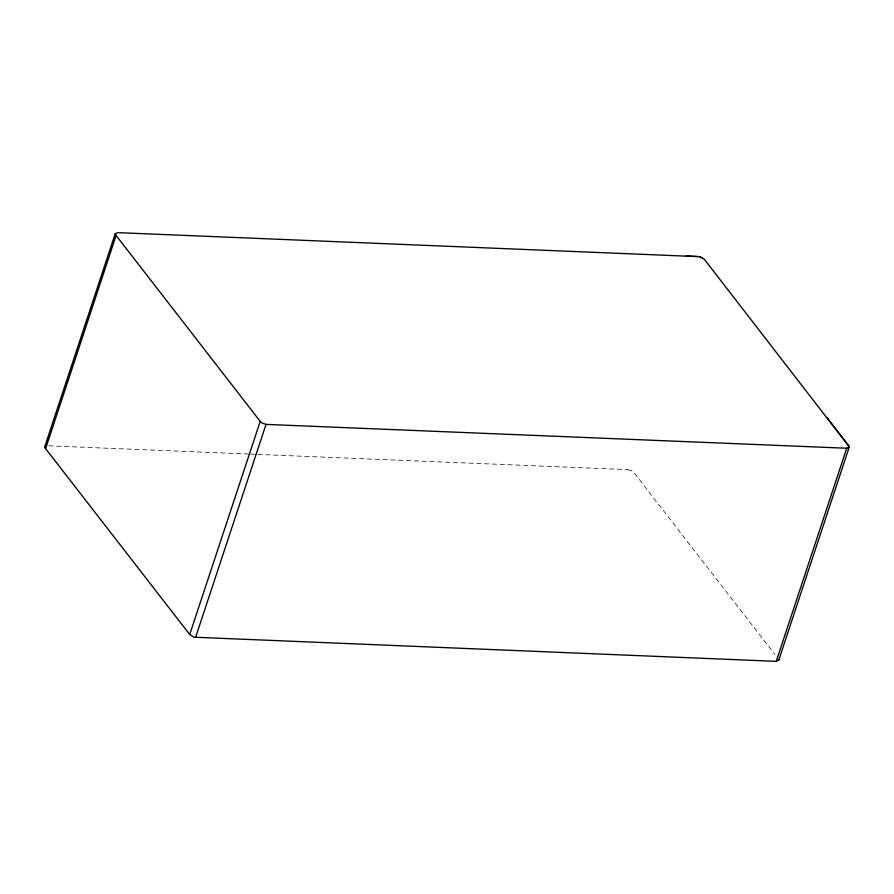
<?xml version="1.0" encoding="UTF-8"?>
<svg xmlns="http://www.w3.org/2000/svg" width="894" height="894" viewBox="0 0 894 894"><rect width="100%" height="100%" fill="white"/><g stroke="black" fill="none" stroke-linecap="round" stroke-linejoin="round"><path stroke-width="0.67" stroke-dasharray="4.47 3.35" d="M48.779 445.827L249.504 454.074M250.901 454.13L256.477 454.364M257.863 454.42L627.811 469.629M627.867 469.641L631.801 470.847L633.835 472.412L774.841 654.408"/><path stroke-width="1.34" d="M44.7 446.944L115.192 233.815L117.874 232.641L699.365 256.69L704.327 259.294L849.3 446.866L778.808 659.995L776.238 661.359L193.987 637.198L189.718 634.516L44.901 447.726L44.957 446.43M45.605 448.62L116.097 235.491L115.192 233.803M189.718 634.516L260.21 421.387L116.108 235.48M195.551 637.511L266.043 424.393L846.73 448.24L849.3 446.866M776.238 661.359L846.73 448.24M686.179 255.997L698.303 256.511M266.043 424.393L262.233 423.097L260.21 421.387M699.365 256.701L700.326 256.98M701.254 257.271L702.293 257.718M827.352 418.034L849.222 446.374M778.674 659.414L778.808 659.995"/></g></svg>
